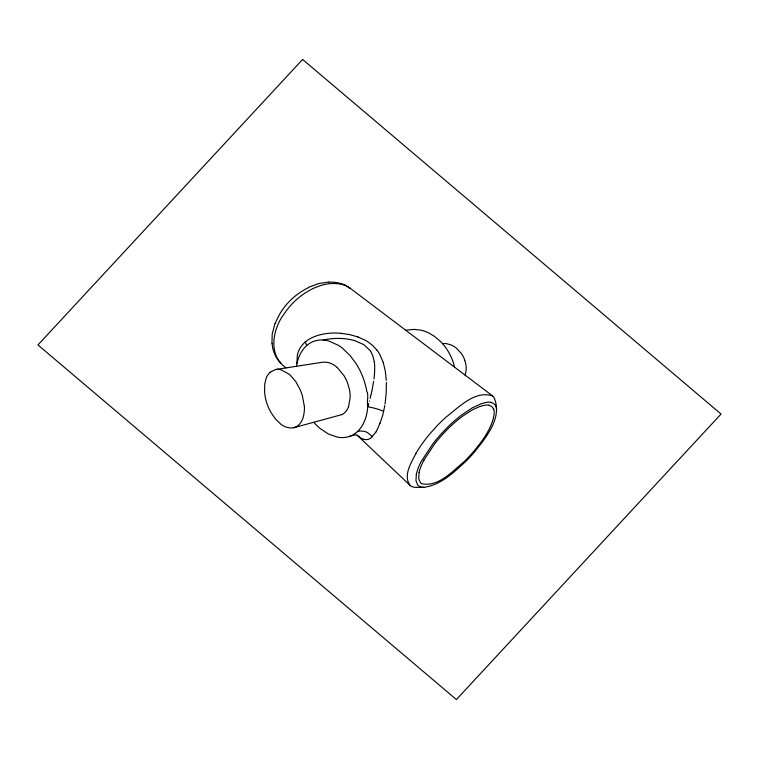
<?xml version="1.0" encoding="UTF-8"?>
<svg xmlns="http://www.w3.org/2000/svg" width="759" height="759" viewBox="0 0 759 759"><rect width="100%" height="100%" fill="white"/><g stroke="black" fill="none" stroke-linecap="round" stroke-linejoin="round"><path stroke-width="1.14" d="M373.969 378.959C374.538 375.335 375.107 366.569 374.253 361.711M373.627 381.397L372.071 390.003M385.041 404.082L386.208 393.171L386.378 382.47M296.456 366.274L297.139 362.783A48.367 43.946 27.7 0 1 299.255 356.227C302.348 348.609 308.771 341.958 317.072 340.411A22.286 20.246 27.7 0 1 323.002 340.032C333.277 337.831 344.121 337.755 354.301 340.497M384.785 405.714L384.728 405.999M384.68 406.312L382.659 415.448M416.359 474.432L415.951 480.76L417.792 485.067A5.674 5.152 27.7 0 0 419.215 486.234L420.97 486.965A10.379 9.431 27.7 0 0 424.063 487.306C440.77 485.077 453.835 472.411 465.732 461.453A202.966 184.399 27.7 0 0 474.28 452.26C486.045 437.44 503.283 417.165 493.796 397.08A6.546 5.949 27.7 0 0 492.61 395.932L350.44 288.448A22.096 20.076 27.7 0 0 342.347 284.54C326.693 280.64 310.44 288.126 298.477 297.926A88.907 80.777 27.7 0 0 289.606 306.674A92.674 84.202 27.7 0 0 283.667 314.53C272.415 329.852 267.946 355.734 286.124 367.887M419.11 472.601L418.693 478.559L420.41 482.62A5.304 4.82 27.7 0 0 421.738 483.72C438.275 487.259 452.155 471.538 463.758 461.994A195.158 177.302 27.7 0 0 473.189 452.022C481.699 441.88 490.029 430.808 493.559 417.839M371.967 390.534L371.493 392.659M297.367 354.908L296.902 363.419M371.369 393.19L371.189 393.997M371.028 394.689L370.838 395.458M297.405 354.766C301.702 336.389 324.454 331.778 340.525 333.286M370.715 395.97L370.458 397.004M370.326 397.526L370.098 398.437M369.386 401.084L369.329 401.293M368.722 403.456L368.494 404.272M382.593 415.704L380.022 423.19M368.333 404.803L368.02 405.866M367.859 406.397L367.698 406.928A56.27 51.119 27.7 0 1 366.976 412.668C365.487 420.543 361.901 428.579 355.24 433.398M465.134 375.164L465.276 374.747A26.081 23.69 27.7 0 0 464.707 360.193M348.533 406.862L350.165 397.393A43.178 39.231 27.7 0 0 349.377 389.082L347.243 382.109A44.572 40.493 27.7 0 0 343.941 375.639L337.243 367.451M274.957 323.524L272.196 334.178L271.959 343.675M379.993 423.247L377.849 428.237M377.716 428.531L376.379 431.178M376.284 431.349L375.771 432.269M423.93 460.039L434.727 443.778A189.902 172.521 27.7 0 1 443.93 432.991L447.971 428.826A157.426 143.024 27.7 0 1 462.753 416.084L472.345 409.86L480.219 406.321M416.036 453.284C411.397 462.516 402.953 475.2 409.888 485.2L357.185 435.249M375.762 432.288L371.198 437.791M435.448 427.535L437.497 425.382A210.651 191.382 27.7 0 1 446.083 417.071C458.872 407.26 475.077 389.993 492.61 395.932M372.498 436.691L367.489 432.554A15.294 13.89 27.7 0 0 364.282 431.359L360.06 430.941L357.375 431.653M270.223 372.223L275.394 369.567L323.03 362.138L327.309 362.337A19.402 17.628 27.7 0 1 337.205 367.489M370.724 438.123L369.092 439.006A7.96 7.229 27.7 0 1 366.417 439.632L366.018 439.622M342.262 414.499L293.448 427.81L290.223 428.01L286.304 427.146A18.909 17.172 27.7 0 1 281.039 424.366L275.47 419.034L270.849 412.241A52.826 47.997 27.7 0 1 267.206 404.281L265.916 400.078A51.621 46.897 27.7 0 1 264.559 391.663L264.758 383.893L266.267 377.897A18.301 16.632 27.7 0 1 270.204 372.204M308.496 287.319L318.903 283.496L328.713 282.054M481.842 403.475L472.477 407.744L462.022 414.708A169.342 153.849 27.7 0 0 447.25 427.545L440.799 434.309A203.459 184.845 27.7 0 0 433.019 443.617L421.444 461.074A63.177 57.399 27.7 0 0 416.264 474.403M348.827 436.615L353.931 435.049M293.961 427.687C299.302 426.273 302.405 421.017 303.543 415.923A42.4 38.519 27.7 0 0 304.416 406.388M405.676 330.212L414.148 329.397L420.458 330.07A32.751 29.762 27.7 0 1 429.082 333.116L434.262 336.209L440.04 341.028A47.428 43.092 27.7 0 1 443.541 344.833L446.33 348.504A55.578 50.492 27.7 0 1 454.584 367.214M442.431 343.533L446.472 343.628L450.855 344.861A20.161 18.311 27.7 0 1 456.757 348.438L461.548 353.827A28.889 26.242 27.7 0 1 464.432 359.244L464.783 360.174M416.795 487.449L424.063 487.325M340.563 333.296L349.643 334.596L357.992 336.958M491.016 402.479L493.027 403.219A5.787 5.256 27.7 0 1 494.877 404.756L495.75 406.169A10.218 9.288 27.7 0 1 496.5 409.139M489.157 405.372L491.064 406.16A5.379 4.886 27.7 0 1 492.553 407.441L493.568 409.205M354.472 340.544L363.922 344.662L370.259 350.734M357.091 435.211L356.768 435.106A5.664 5.152 27.7 0 0 354.624 434.945M357.925 336.939L365.468 340.355A38.889 35.331 27.7 0 1 367.622 341.645L372.716 345.525L376.862 350.013M346.389 285.877L350.402 288.42M358.011 435.913L360.193 437.554A12.343 11.214 27.7 0 0 363.827 439.347M280.991 363.02L279.796 361.787M313.903 422.44L316.655 425.363A47.694 43.329 27.7 0 0 319.947 428.37L328.457 434.053L337.546 437.184A23.624 21.47 27.7 0 0 355.297 433.455M370.61 351.256L372.849 355.876L374.215 361.483M383.153 362.195L379.614 354.14A35.265 32.039 27.7 0 0 377.062 350.269M383.21 362.385L385.259 370.866L386.293 380.373M304.359 406.388L302.376 395.781A59.866 54.392 27.7 0 0 299.995 389.358L295.754 381.559L290.64 375.563A27.286 24.791 27.7 0 0 289.027 374.13L281.314 369.88A12.258 11.138 27.7 0 0 275.878 369.462M416.757 487.287A9.611 8.738 27.7 0 1 409.718 485.418M279.625 361.91A31.916 28.994 27.7 0 1 272.158 343.685M275.194 323.619A78.519 71.337 27.7 0 1 308.628 287.538M328.732 282.196A33.045 30.018 27.7 0 1 346.455 285.735M348.485 406.843A18.074 16.413 27.7 0 1 342.3 414.547M365.572 439.613A7.979 7.248 27.7 0 1 363.893 439.319M415.96 453.237A176.287 160.158 27.7 0 1 435.524 427.592M481.956 403.684A19.8 17.988 27.7 0 1 491.016 402.194M305.156 341.977A11.527 10.465 27.7 0 1 306.636 345.402M323.192 340.032A26.119 23.738 27.7 0 1 328.894 341.047L338.296 345.279A41.754 37.931 27.7 0 1 342.499 348.248L350.26 355.734L356.218 363.855A75.796 68.86 27.7 0 1 362.925 377.223L364.358 381.312A83.509 75.872 27.7 0 1 366.863 391.616C369.595 395.278 364.699 407.583 370.145 407.251A50.957 46.299 27.7 0 1 375.591 408.522A58.149 52.826 27.7 0 1 383.703 411.34M419.015 472.572A59.762 54.297 27.7 0 1 424.015 460.087M480.333 406.539A18.491 16.802 27.7 0 1 489.157 405.069M493.872 409.177A18.871 17.144 27.7 0 1 493.303 417.744M302.604 59.439L37.95 344.956L456.396 699.561L721.05 414.044L302.604 59.439"/></g></svg>
